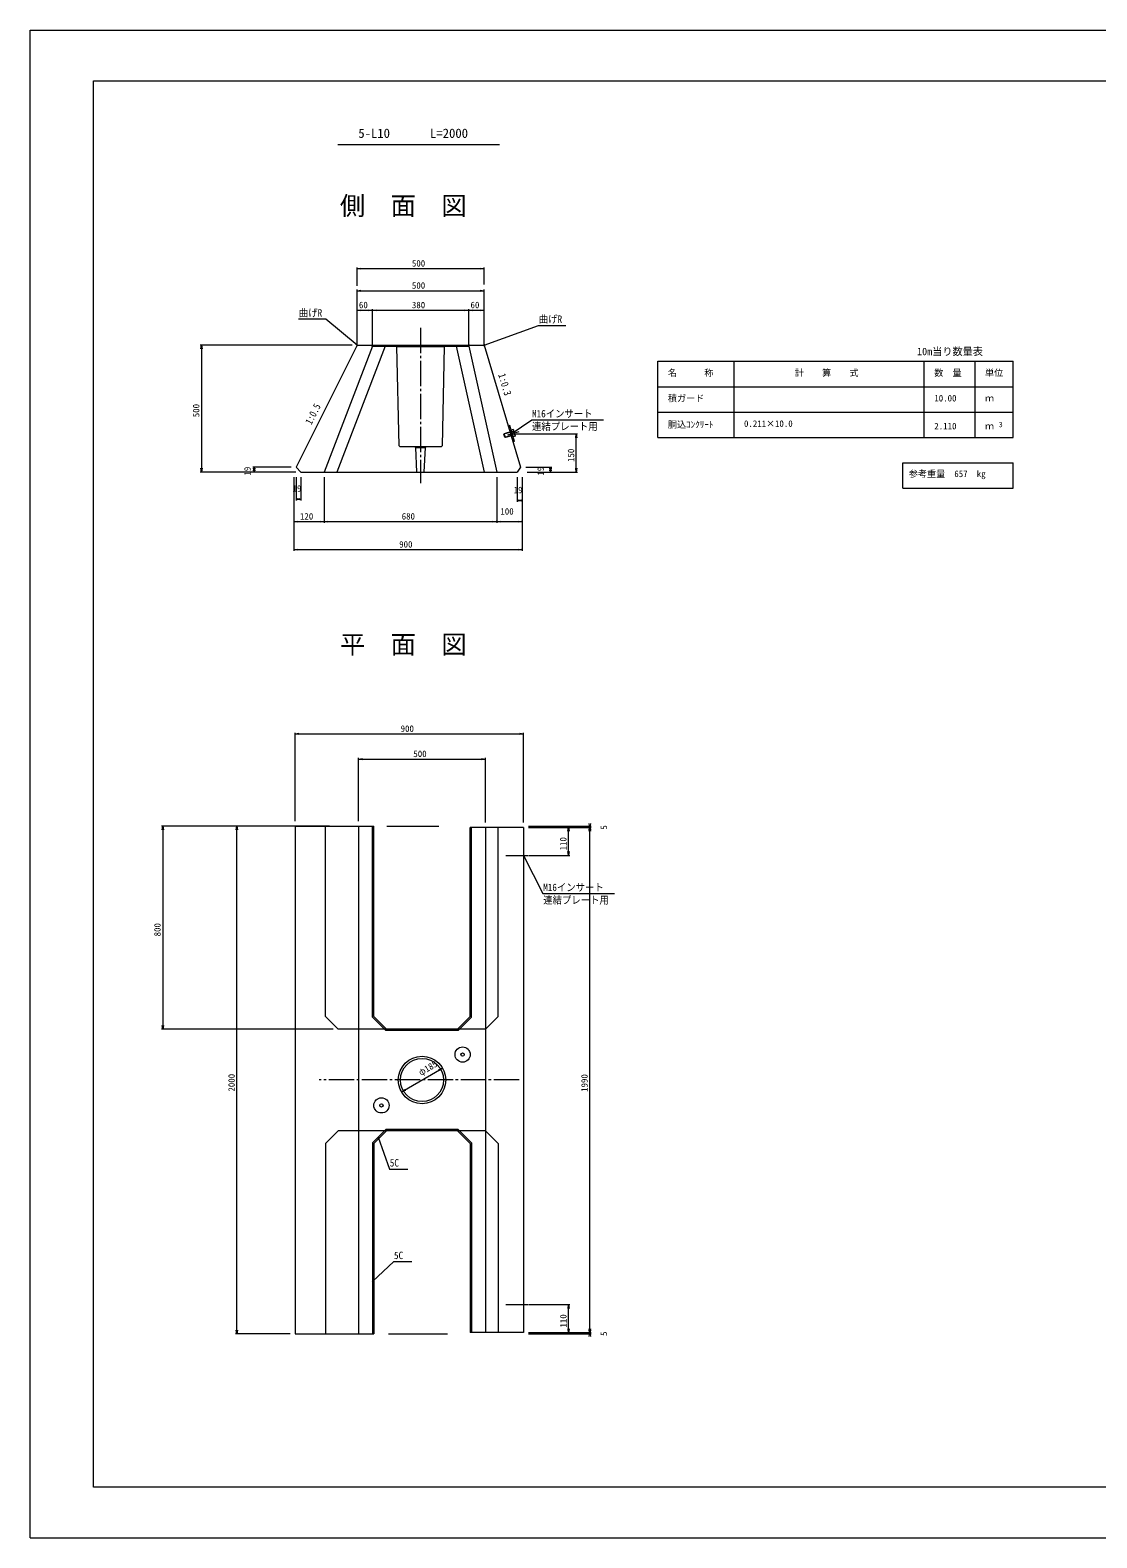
# Model space of a CAD drawing. Units: millimetres on the paper, with parts at other scales. Extents: x 0 to 841, y 0 to 594.
# Drawn here: x 0 to 420, y 0 to 594 of the extents above; entities that cross this region are included whole.
import ezdxf
from ezdxf.enums import TextEntityAlignment as Align

# ---------------------------------------------------------------- set-up
doc = ezdxf.new("R2010")
doc.units = ezdxf.units.MM
doc.linetypes.add('USER1', pattern=[13, 10, -1, 1, -1])
for name, color, linetype, lineweight in [('0_2', 7, 'Continuous', 18), ('D-MTR-FRAM（材料表図枠）', 2, 'Continuous', 18), ('D-STR-DIM（寸法）', 7, 'Continuous', 18), ('D-STR-HTXT（旗揚げ）', 7, 'Continuous', 18), ('D-STR-STRn（構造物）', 7, 'USER1', 18), ('D-STR（構造物外形線）', 1, 'Continuous', 18), ('D-TTL(外枠）', 2, 'Continuous', 18), ('DEFPOINTS_3', 8, 'Continuous', 18), ('用紙-作図レイヤ', 5, 'Continuous', 18)]:
    doc.layers.add(name, color=color, linetype=linetype, lineweight=lineweight)
for name, color, linetype in [('D-MTR-TXT(文字列）', 7, 'Continuous'), ('D-MTR（材料表タイトル）', 7, 'Continuous'), ('D-STR-TXT（文字）', 7, 'Continuous'), ('D-TTL-TXT（文字）', 7, 'Continuous')]:
    doc.layers.add(name, color=color, linetype=linetype)
doc.styles.add('ＭＳ ゴシック', font='')
doc.styles.get('ＭＳ ゴシック').set_extended_font_data('MS Gothic')

msp = doc.modelspace()

# ---------------------------------------------------------------- linework, layer by layer
at = {"layer": '0_2'}
for p, q in [((128.915, 500.034), (130.415, 500.284)), ((130.415, 499.784), (128.915, 500.034)), ((128.915, 500.034), (129.115, 500.034)), ((177.415, 500.284), (178.915, 500.034)), ((178.915, 500.034), (177.415, 499.784)), ((178.915, 500.034), (178.715, 500.034)), ((128.915, 491.308), (130.415, 491.558)), ((130.415, 491.058), (128.915, 491.308)), ((128.915, 491.308), (129.115, 491.308)), ((177.415, 491.558), (178.915, 491.308)), ((178.915, 491.308), (177.415, 491.058)), ((178.915, 491.308), (178.715, 491.308)), ((128.915, 483.624), (130.415, 483.874)), ((130.415, 483.374), (128.915, 483.624)), ((128.915, 483.624), (129.115, 483.624)), ((133.415, 483.874), (134.915, 483.624)), ((134.915, 483.624), (133.415, 483.374)), ((134.915, 483.624), (134.715, 483.624)), ((134.915, 483.624), (136.415, 483.874)), ((136.415, 483.374), (134.915, 483.624)), ((134.915, 483.624), (135.115, 483.624)), ((171.415, 483.874), (172.915, 483.624)), ((172.915, 483.624), (171.415, 483.374)), ((172.915, 483.624), (172.715, 483.624)), ((172.915, 483.624), (174.415, 483.874)), ((174.415, 483.374), (172.915, 483.624)), ((172.915, 483.624), (173.115, 483.624)), ((177.415, 483.874), (178.915, 483.624)), ((178.915, 483.624), (177.415, 483.374)), ((178.915, 483.624), (178.715, 483.624)), ((67.287, 468.419), (67.537, 469.919)), ((67.537, 469.919), (67.787, 468.419)), ((67.537, 469.919), (67.537, 469.719)), ((128.915, 469.919), (128.461, 470.127)), ((128.915, 469.919), (128.53, 470.238)), ((128.915, 469.919), (128.625, 470.327)), ((178.915, 469.919), (179.325, 470.205)), ((178.915, 469.919), (179.385, 470.089)), ((178.915, 469.919), (179.413, 469.962)), ((189.683, 435), (190.011, 435.377)), ((189.683, 435), (190.098, 435.279)), ((189.683, 435), (190.156, 435.163)), ((215.049, 433.419), (215.299, 434.919)), ((215.299, 434.919), (215.549, 433.419)), ((215.299, 434.919), (215.299, 434.719)), ((88.033, 420.319), (88.283, 421.819)), ((88.283, 421.819), (88.533, 420.319)), ((88.283, 421.819), (88.283, 421.619)), ((204.923, 420.319), (205.173, 421.819)), ((205.173, 421.819), (205.423, 420.319)), ((205.173, 421.819), (205.173, 421.619)), ((67.537, 419.919), (67.287, 421.419)), ((67.787, 421.419), (67.537, 419.919)), ((67.537, 419.919), (67.537, 420.119)), ((88.283, 419.919), (88.033, 421.419)), ((88.533, 421.419), (88.283, 419.919)), ((88.283, 419.919), (88.283, 420.119)), ((205.173, 419.919), (204.923, 421.419)), ((205.423, 421.419), (205.173, 419.919)), ((205.173, 419.919), (205.173, 420.119)), ((215.299, 419.919), (215.049, 421.419)), ((215.549, 421.419), (215.299, 419.919)), ((215.299, 419.919), (215.299, 420.119)), ((104.865, 409.203), (106.365, 409.453)), ((106.365, 408.953), (104.865, 409.203)), ((104.865, 409.203), (105.065, 409.203)), ((105.265, 409.453), (106.765, 409.203)), ((106.765, 409.203), (105.265, 408.953)), ((106.765, 409.203), (106.565, 409.203)), ((192.032, 408.716), (193.532, 408.966)), ((193.532, 408.466), (192.032, 408.716)), ((192.032, 408.716), (192.232, 408.716)), ((192.415, 408.966), (193.915, 408.716)), ((193.915, 408.716), (192.415, 408.466)), ((193.915, 408.716), (193.715, 408.716)), ((103.915, 400.36), (105.415, 400.61)), ((105.415, 400.11), (103.915, 400.36)), ((103.915, 400.36), (104.115, 400.36)), ((114.415, 400.61), (115.915, 400.36)), ((115.915, 400.36), (114.415, 400.11)), ((115.915, 400.36), (115.715, 400.36)), ((115.915, 400.36), (117.415, 400.61)), ((117.415, 400.11), (115.915, 400.36)), ((115.915, 400.36), (116.115, 400.36)), ((182.415, 400.61), (183.915, 400.36)), ((183.915, 400.36), (182.415, 400.11)), ((183.915, 400.36), (183.715, 400.36)), ((183.915, 400.36), (185.415, 400.61)), ((185.415, 400.11), (183.915, 400.36)), ((183.915, 400.36), (184.115, 400.36)), ((192.415, 400.61), (193.915, 400.36)), ((193.915, 400.36), (192.415, 400.11)), ((193.915, 400.36), (193.715, 400.36)), ((103.915, 389.323), (105.415, 389.573)), ((105.415, 389.073), (103.915, 389.323)), ((103.915, 389.323), (104.115, 389.323)), ((192.415, 389.573), (193.915, 389.323)), ((193.915, 389.323), (192.415, 389.073)), ((193.915, 389.323), (193.715, 389.323)), ((104.484, 316.718), (105.984, 316.968)), ((105.984, 316.468), (104.484, 316.718)), ((104.484, 316.718), (104.684, 316.718)), ((192.984, 316.968), (194.484, 316.718)), ((194.484, 316.718), (192.984, 316.468)), ((194.484, 316.718), (194.284, 316.718)), ((129.484, 306.786), (130.984, 307.036)), ((130.984, 306.536), (129.484, 306.786)), ((129.484, 306.786), (129.684, 306.786)), ((177.984, 307.036), (179.484, 306.786)), ((179.484, 306.786), (177.984, 306.536)), ((179.484, 306.786), (179.284, 306.786)), ((52.022, 278.886), (52.272, 280.386)), ((52.272, 280.386), (52.522, 278.886)), ((52.272, 280.386), (52.272, 280.186)), ((81.25, 278.886), (81.5, 280.386)), ((81.5, 280.386), (81.75, 278.886)), ((81.5, 280.386), (81.5, 280.186)), ((212.005, 278.386), (212.255, 279.886)), ((212.255, 279.886), (212.505, 278.386)), ((212.255, 279.886), (212.255, 279.686)), ((220.618, 279.886), (220.368, 281.386)), ((220.368, 278.886), (220.618, 280.386)), ((220.368, 278.386), (220.618, 279.886)), ((220.868, 281.386), (220.618, 279.886)), ((220.618, 280.386), (220.868, 278.886)), ((220.618, 280.386), (220.618, 280.186)), ((220.618, 279.886), (220.618, 280.086)), ((220.618, 279.886), (220.868, 278.386)), ((220.618, 279.886), (220.618, 279.686)), ((212.255, 268.886), (212.005, 270.386)), ((212.505, 270.386), (212.255, 268.886)), ((212.255, 268.886), (212.255, 269.086)), ((52.272, 200.386), (52.022, 201.886)), ((52.522, 201.886), (52.272, 200.386)), ((52.272, 200.386), (52.272, 200.586)), ((161.055, 184.503), (162.477, 185.041)), ((162.477, 185.041), (161.307, 184.071)), ((162.477, 185.041), (162.304, 184.941)), ((146.491, 175.731), (147.662, 176.701)), ((147.913, 176.269), (146.491, 175.731)), ((146.491, 175.731), (146.664, 175.831)), ((137.21, 157.819), (137.378, 157.348)), ((137.21, 157.819), (137.494, 157.407)), ((137.21, 157.819), (137.25, 157.32)), ((134.984, 101.041), (135.248, 101.466)), ((134.984, 101.041), (135.349, 101.383)), ((134.984, 101.041), (135.425, 101.277)), ((212.035, 90.386), (212.285, 91.886)), ((212.285, 91.886), (212.535, 90.386)), ((212.285, 91.886), (212.285, 91.686)), ((81.5, 80.386), (81.25, 81.886)), ((81.75, 81.886), (81.5, 80.386)), ((81.5, 80.386), (81.5, 80.586)), ((212.285, 80.886), (212.035, 82.386)), ((212.535, 82.386), (212.285, 80.886)), ((212.285, 80.886), (212.285, 81.086)), ((220.618, 80.886), (220.368, 82.386)), ((220.618, 80.386), (220.368, 81.886)), ((220.368, 79.386), (220.618, 80.886)), ((220.868, 82.386), (220.618, 80.886)), ((220.868, 81.886), (220.618, 80.386)), ((220.618, 80.886), (220.618, 81.086)), ((220.618, 80.886), (220.868, 79.386)), ((220.618, 80.886), (220.618, 80.686)), ((220.618, 80.386), (220.618, 80.586))]:
    msp.add_line(p, q, dxfattribs=at)
at = {"layer": 'D-MTR-FRAM（材料表図枠）'}
for p, q in [((247.478, 463.534), (387.478, 463.534)), ((247.478, 433.534), (247.478, 463.534)), ((277.478, 433.534), (277.478, 463.534)), ((352.478, 433.534), (352.478, 463.534)), ((372.478, 433.534), (372.478, 463.534)), ((372.478, 433.534), (372.478, 463.534)), ((387.478, 433.534), (387.478, 463.534)), ((247.478, 453.534), (387.478, 453.534)), ((247.478, 443.534), (387.478, 443.534)), ((247.478, 433.534), (387.478, 433.534)), ((343.985, 413.534), (343.985, 423.534)), ((343.985, 423.534), (387.478, 423.534)), ((387.478, 413.534), (387.478, 423.534)), ((343.985, 413.534), (387.478, 413.534))]:
    msp.add_line(p, q, dxfattribs=at)
at = {"layer": 'D-STR-DIM（寸法）'}
for p, q in [((128.915, 493.308), (128.915, 500.534)), ((129.115, 500.034), (178.715, 500.034)), ((178.915, 493.808), (178.915, 500.534)), ((128.915, 469.478), (128.915, 491.808)), ((129.115, 491.308), (178.715, 491.308)), ((178.915, 471.919), (178.915, 491.808)), ((128.915, 471.919), (128.915, 484.124)), ((129.115, 483.624), (134.715, 483.624)), ((134.915, 469.478), (134.915, 484.124)), ((134.915, 471.469), (134.915, 484.124)), ((135.115, 483.624), (172.715, 483.624)), ((172.915, 469.478), (172.915, 484.124)), ((172.915, 471.469), (172.915, 484.124)), ((173.115, 483.624), (178.715, 483.624)), ((178.915, 469.478), (178.915, 484.124)), ((126.915, 469.919), (67.037, 469.919)), ((67.537, 469.719), (67.537, 420.119)), ((191.415, 434.919), (215.799, 434.919)), ((215.299, 420.119), (215.299, 434.719)), ((102.865, 421.819), (87.783, 421.819)), ((195.345, 421.819), (205.673, 421.819)), ((104.765, 419.919), (67.037, 419.919)), ((101.915, 419.919), (87.783, 419.919)), ((88.283, 420.119), (88.283, 421.619)), ((103.915, 417.919), (103.915, 399.86)), ((103.915, 417.919), (103.915, 388.823)), ((104.865, 417.919), (104.865, 408.703)), ((106.765, 417.919), (106.765, 408.703)), ((115.915, 417.919), (115.915, 399.86)), ((115.915, 417.919), (115.915, 399.86)), ((183.915, 417.919), (183.915, 399.86)), ((183.915, 417.919), (183.915, 399.86)), ((192.032, 417.919), (192.032, 408.216)), ((193.915, 417.919), (193.915, 399.86)), ((193.915, 417.919), (193.915, 388.823)), ((193.915, 417.919), (193.915, 408.216)), ((195.915, 419.919), (215.799, 419.919)), ((195.915, 419.919), (205.673, 419.919)), ((205.173, 420.119), (205.173, 421.619)), ((105.065, 409.203), (106.565, 409.203)), ((192.232, 408.716), (193.715, 408.716)), ((104.115, 400.36), (115.715, 400.36)), ((116.115, 400.36), (183.715, 400.36)), ((184.115, 400.36), (193.715, 400.36)), ((104.115, 389.323), (193.715, 389.323)), ((104.484, 282.386), (104.484, 317.218)), ((104.684, 316.718), (194.284, 316.718)), ((194.484, 281.886), (194.484, 317.218)), ((129.484, 282.386), (129.484, 307.286)), ((129.684, 306.786), (179.284, 306.786)), ((179.484, 281.886), (179.484, 307.286)), ((117.984, 280.386), (51.772, 280.386)), ((52.272, 280.186), (52.272, 200.586)), ((102.484, 280.386), (81, 280.386)), ((81.5, 80.586), (81.5, 280.186)), ((196.484, 280.386), (221.118, 280.386)), ((196.484, 279.886), (221.118, 279.886)), ((196.484, 279.886), (221.118, 279.886)), ((196.484, 279.886), (212.755, 279.886)), ((212.255, 269.086), (212.255, 279.686)), ((220.618, 280.086), (220.618, 280.186)), ((220.618, 81.086), (220.618, 279.686)), ((196.484, 268.886), (212.755, 268.886)), ((119.484, 200.386), (51.772, 200.386)), ((146.664, 175.831), (162.304, 184.941)), ((196.484, 91.886), (212.785, 91.886)), ((212.285, 81.086), (212.285, 91.686)), ((102.484, 80.386), (81, 80.386)), ((196.484, 80.886), (221.118, 80.886)), ((196.484, 80.886), (221.118, 80.886)), ((196.484, 80.386), (221.118, 80.386)), ((200.484, 80.886), (212.785, 80.886)), ((220.618, 80.586), (220.618, 80.686))]:
    msp.add_line(p, q, dxfattribs=at)
at = {"layer": 'D-STR-HTXT（旗揚げ）'}
msp.add_line((121.3, 549), (185.084, 549), dxfattribs=at)
at = {"layer": 'D-STR-STRn（構造物）'}
for p, q in [((153.915, 476.726), (153.915, 415.533)), ((192.742, 180.386), (113.995, 180.386))]:
    msp.add_line(p, q, dxfattribs=at)
at = {"layer": 'D-STR（構造物外形線）'}
for p, q in [((128.915, 469.919), (104.865, 421.819)), ((134.915, 469.469), (115.915, 419.919)), ((139.915, 469.469), (120.915, 419.919)), ((128.915, 469.919), (178.915, 469.919)), ((134.915, 469.469), (172.915, 469.469)), ((144.415, 469.319), (143.915, 469.919)), ((144.415, 469.319), (163.415, 469.319)), ((145.409, 430.219), (144.565, 469.319)), ((163.265, 469.319), (162.422, 430.219)), ((163.915, 469.919), (163.415, 469.319)), ((167.915, 469.469), (178.915, 419.919)), ((172.915, 469.469), (183.915, 419.919)), ((178.915, 469.919), (193.345, 421.819)), ((188.331, 434.594), (192.773, 435.927)), ((189.056, 438.205), (188.481, 438.032)), ((190.924, 431.979), (189.056, 438.205)), ((145.715, 429.919), (145.409, 430.219)), ((145.715, 429.919), (162.115, 429.919)), ((152.015, 429.619), (151.715, 429.919)), ((152.49, 419.919), (152.015, 429.619)), ((152.015, 429.619), (155.815, 429.619)), ((155.34, 419.919), (155.815, 429.619)), ((155.815, 429.619), (156.115, 429.919)), ((162.115, 429.919), (162.422, 430.219)), ((190.924, 431.979), (190.349, 431.806)), ((106.765, 419.919), (104.865, 421.819)), ((193.345, 421.819), (192.032, 419.919)), ((106.765, 419.919), (192.032, 419.919)), ((152.49, 419.919), (155.34, 419.919)), ((104.484, 280.386), (104.484, 80.386)), ((104.484, 280.386), (135.484, 280.386)), ((116.484, 205.386), (116.484, 280.386)), ((129.484, 280.386), (129.484, 80.386)), ((134.984, 205.179), (134.984, 280.386)), ((135.484, 205.386), (135.484, 280.386)), ((173.484, 205.386), (173.484, 279.886)), ((194.484, 279.886), (173.484, 279.886)), ((173.984, 205.179), (173.984, 279.886)), ((179.484, 279.886), (179.484, 80.886)), ((184.484, 205.386), (184.484, 279.886)), ((194.484, 279.886), (194.484, 80.886)), ((121.484, 200.386), (116.484, 205.386)), ((140.277, 199.886), (134.984, 205.179)), ((140.484, 200.386), (135.484, 205.386)), ((173.484, 205.386), (168.484, 200.386)), ((173.984, 205.179), (168.691, 199.886)), ((184.484, 205.386), (179.484, 200.386)), ((179.484, 200.386), (121.484, 200.386)), ((168.691, 199.886), (140.277, 199.886)), ((121.484, 160.386), (116.484, 155.386)), ((179.484, 160.386), (121.484, 160.386)), ((140.277, 160.886), (134.984, 155.593)), ((140.484, 160.386), (135.484, 155.386)), ((168.691, 160.886), (140.277, 160.886)), ((173.484, 155.386), (168.484, 160.386)), ((173.984, 155.593), (168.691, 160.886)), ((184.484, 155.386), (179.484, 160.386)), ((116.484, 155.386), (116.484, 80.386)), ((134.984, 155.593), (134.984, 80.386)), ((135.484, 155.386), (135.484, 80.386)), ((173.484, 155.386), (173.484, 80.886)), ((173.984, 155.593), (173.984, 80.886)), ((184.484, 155.386), (184.484, 80.886)), ((104.484, 80.386), (135.484, 80.386)), ((194.484, 80.886), (173.484, 80.886))]:
    msp.add_line(p, q, dxfattribs=at)
at = {"layer": 'D-STR（構造物外形線）', "color": 5}
for p, q in [((140.567, 280.386), (161.153, 280.386)), ((187.49, 268.886), (196.169, 268.886)), ((187.49, 91.886), (196.181, 91.886)), ((141.26, 80.386), (164.519, 80.386))]:
    msp.add_line(p, q, dxfattribs=at)
at = {"layer": 'D-STR（構造物外形線）'}
for centre, radius in [((170.484, 190.386), 3), ((170.484, 190.386), 0.65), ((154.484, 180.386), 9.35), ((154.484, 180.386), 8.5), ((138.484, 170.386), 3), ((138.484, 170.386), 0.65)]:
    msp.add_circle(centre, radius, dxfattribs=at)
at = {"layer": 'D-TTL(外枠）'}
for p, q in [((25, 574), (820, 574)), ((25, 20), (25, 574)), ((820, 20), (25, 20))]:
    msp.add_line(p, q, dxfattribs=at)
at = {"layer": 'DEFPOINTS_3'}
for p, q in [((0, 0), (0, 594)), ((0, 594), (841, 594)), ((0, 0), (840, 0))]:
    msp.add_line(p, q, dxfattribs=at)
at = {"layer": '用紙-作図レイヤ', "color": 7}
for p, q in [((116.541, 480.15), (105.841, 480.15)), ((128.915, 469.919), (116.541, 480.15)), ((178.915, 469.919), (200.429, 477.689)), ((200.429, 477.689), (211.129, 477.689)), ((189.683, 435), (197.755, 440.446)), ((197.755, 440.446), (225.955, 440.446)), ((194.484, 268.886), (202.16, 253.822)), ((202.16, 253.822), (230.36, 253.822)), ((137.21, 157.819), (141.674, 145.299)), ((141.674, 145.299), (148.874, 145.299)), ((134.984, 101.041), (143.314, 108.84)), ((143.314, 108.84), (150.514, 108.84))]:
    msp.add_line(p, q, dxfattribs=at)
at = {"layer": '用紙-作図レイヤ'}
for p, q in [((134.415, 469.919), (134.915, 469.469)), ((139.708, 469.919), (139.915, 469.469)), ((168.122, 469.919), (167.915, 469.469)), ((173.415, 469.919), (172.915, 469.469)), ((186.887, 434.996), (186.752, 434.747)), ((187.097, 433.598), (186.752, 434.747)), ((189.499, 435.613), (186.779, 434.797)), ((189.76, 435.858), (186.887, 434.996)), ((187.346, 433.463), (186.887, 434.996)), ((189.867, 434.387), (187.147, 433.571)), ((190.22, 434.325), (187.346, 433.463)), ((189.913, 434.234), (189.454, 435.766)), ((189.76, 435.858), (189.499, 435.613)), ((190.447, 436.675), (189.592, 436.419)), ((190.388, 433.765), (189.592, 436.419)), ((190.646, 436.012), (189.791, 435.755)), ((190.22, 434.325), (189.867, 434.387)), ((191.044, 434.685), (190.189, 434.428)), ((191.243, 434.021), (190.388, 433.765)), ((190.603, 436.528), (190.447, 436.675)), ((191.293, 434.23), (190.603, 436.528)), ((191.243, 434.021), (191.293, 434.23)), ((187.346, 433.463), (187.097, 433.598))]:
    msp.add_line(p, q, dxfattribs=at)
for centre, radius, start, end in [((190.062, 436.198), 0.613, 342.315, 51.08349), ((188.752, 434.72), 2.293, 359.11129, 34.2872), ((190.659, 434.207), 0.613, 342.315, 51.08349)]:
    msp.add_arc(centre, radius, start, end, dxfattribs=at)

# ---------------------------------------------------------------- texts
at = {"layer": 'D-MTR-TXT(文字列）', "style": 'ＭＳ ゴシック'}
for s, height, p in [('名\u3000\u3000\u3000称', 2.566, (251.4, 456.937)), ('計\u3000\u3000算\u3000\u3000式', 2.566, (301.408, 456.937)), ('数\u3000量', 2.566, (356.4, 456.937)), ('単位', 2.566, (376.4, 456.937)), ('積ガード', 2.566, (251.4, 446.937)), ('10.00', 2.566, (356.427, 446.937)), ('ｍ', 2.566, (376.4, 446.937)), ('胴込ｺﾝｸﾘｰﾄ', 2.566, (251.4, 436.569)), ('0.211×10.0', 2.566, (281.4, 436.937)), ('3', 2.053, (381.802, 436.942)), ('2.110', 2.566, (356.427, 435.937)), ('ｍ', 2.566, (376.4, 435.937)), ('参考重量\u3000657\u3000kg', 2.566, (346.355, 417.156))]:
    msp.add_text(s, height=height, dxfattribs=at).set_placement(p, align=Align.BOTTOM_LEFT)
at = {"layer": 'D-MTR（材料表タイトル）', "style": 'ＭＳ ゴシック'}
msp.add_text('10m当り数量表', height=2.933, dxfattribs=at).set_placement((349.604, 465.059), align=Align.BOTTOM_LEFT)
at = {"layer": 'D-STR-DIM（寸法）', "style": 'ＭＳ ゴシック'}
for s, p in [('500', (150.495, 500.084)), ('500', (150.495, 491.358)), ('60', (129.606, 483.674)), ('380', (150.495, 483.674)), ('60', (173.606, 483.674)), ('19', (103.452, 411.36)), ('19', (190.61, 410.776)), ('100', (185.371, 402.359)), ('120', (106.371, 400.41)), ('680', (146.469, 400.41)), ('900', (145.477, 389.373)), ('900', (146.046, 316.768)), ('500', (151.064, 306.836))]:
    msp.add_text(s, height=2.566, dxfattribs=at).set_placement(p, align=Align.BOTTOM_LEFT)
for s, rotation, p in [('500', 90, (67.487, 441.499)), ('150', 90, (215.249, 423.875)), ('19', 90, (87.708, 418.506)), ('19', 90, (203.279, 418.506)), ('5', 90, (228.193, 279.034)), ('110', 90, (212.205, 270.842)), ('800', 90, (52.222, 236.966)), ('φ185', 30.218, (154.393, 181.33)), ('2000', 90, (81.45, 175.82)), ('1990', 90, (220.568, 175.705)), ('110', 90, (212.235, 82.842)), ('5', 90, (228.193, 79.534))]:
    msp.add_text(s, height=2.566, rotation=rotation, dxfattribs=at).set_placement(p, align=Align.BOTTOM_LEFT)
at = {"layer": 'D-STR-TXT（文字）', "style": 'ＭＳ ゴシック'}
for s, rotation, width, p in [('1:0.3', 286.699, 0.9, (183.622, 458.069)), ('1:0.5', 63.31, 0.85, (111.647, 437.938))]:
    msp.add_text(s, height=2.933, rotation=rotation, dxfattribs=dict(at, width=width)).set_placement(p, align=Align.BOTTOM_LEFT)
at = {"layer": 'D-TTL-TXT（文字）', "style": 'ＭＳ ゴシック'}
for s, height, p in [('5-L10', 3.666, (129.378, 550.449)), ('L=2000', 3.666, (157.647, 550.449)), ('側\u3000面\u3000図', 7.331, (122.095, 518.957)), ('平\u3000面\u3000図', 7.331, (122.095, 346.1))]:
    msp.add_text(s, height=height, dxfattribs=at).set_placement(p, align=Align.BOTTOM_LEFT)
at = {"layer": '用紙-作図レイヤ', "color": 7, "style": 'ＭＳ ゴシック', "width": 0.9}
for s, p in [('曲げR', (105.941, 480.249)), ('曲げR', (200.532, 477.788)), ('連結プレート用', (197.857, 435.546)), ('M16インサート', (197.857, 440.544)), ('M16インサート', (202.261, 253.92)), ('連結プレート用', (202.261, 248.921)), ('5C', (141.772, 145.399)), ('5C', (143.416, 108.94))]:
    msp.add_text(s, height=2.933, dxfattribs=at).set_placement(p, align=Align.BOTTOM_LEFT)

doc.saveas('drawing.dxf')
